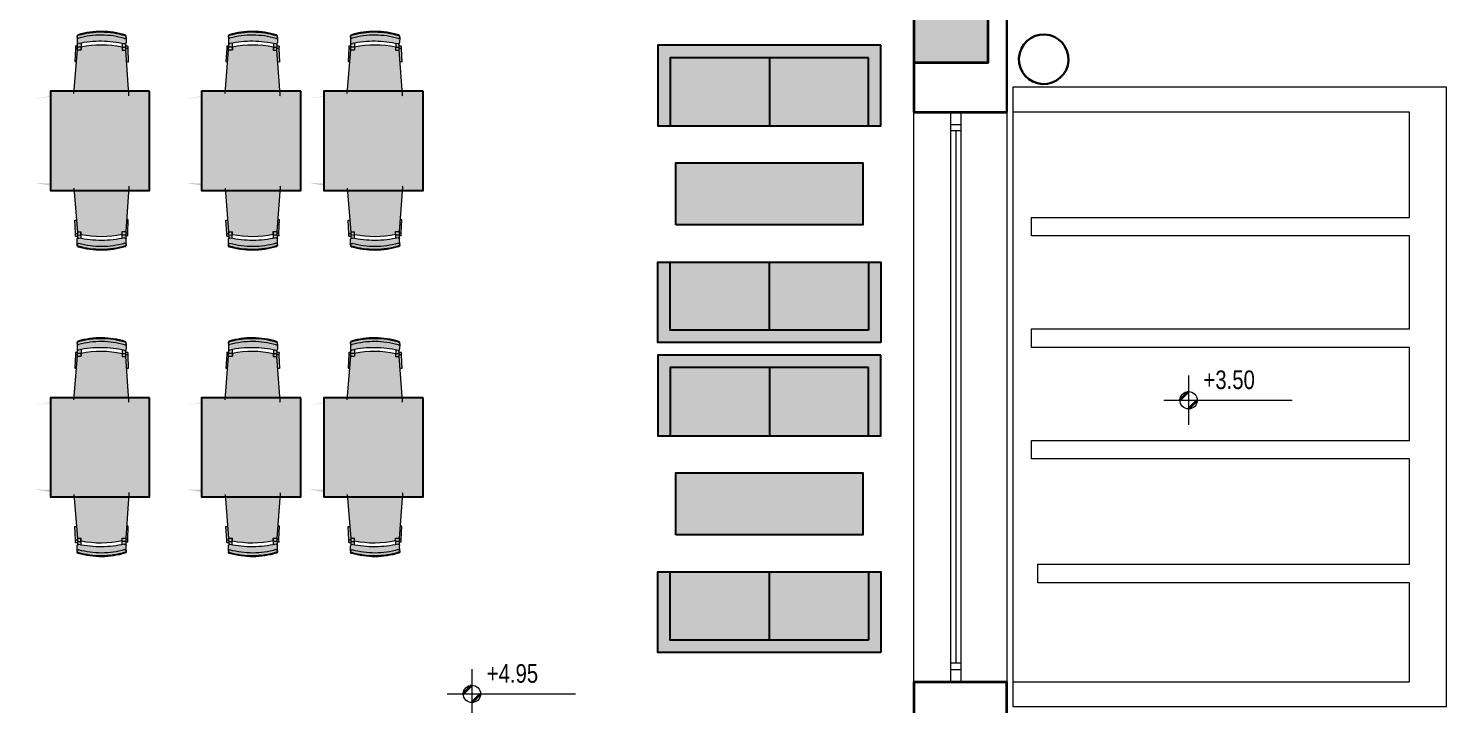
# Model space of a CAD drawing. Header units: millimetres. Extents: x -2729 to 15248, y -12439 to 5292.
# Drawn here: x 9038 to 10183, y -11205 to -10659 of the extents above; entities that cross this region are included whole.
import ezdxf

# ---------------------------------------------------------------- set-up
doc = ezdxf.new("R2010")
doc.units = ezdxf.units.MM
for name, color, linetype, lineweight in [('005_Ном_пера__80', 7, 'Continuous', 13), ('_yaz__kot_Ном_пера__60', 7, 'Continuous', 35), ('_yaz__kot_Ном_пера__80', 7, 'Continuous', 13), ('CAM', 155, 'Continuous', 15), ('DUVAR', 7, 'Continuous', 30), ('FLOORS_Ном_пера__80', 7, 'Continuous', 13), ('FURNITURE___EQUIPMENT_Ном_пера__80', 7, 'Continuous', 13), ('kolon_Ном_пера__60', 7, 'Continuous', 35), ('mevcut duvarlar_Ном_пера__60', 7, 'Continuous', 35), ('mevcut kolonlar_Ном_пера__60', 7, 'Continuous', 35), ('pencere_Ном_пера__80', 7, 'Continuous', 13), ('tefriş', 7, 'Continuous', 25)]:
    doc.layers.add(name, color=color, linetype=linetype, lineweight=lineweight)
doc.layers.add('_yaz__kot_Ном_пера__22', color=7, linetype='Continuous', lineweight=20, true_color=0xc600c6)
doc.layers.add('EXTERIOR_WALLS_Ном_пера__5', color=7, linetype='Continuous', lineweight=25, true_color=0xa40f02)
doc.layers.add('tefris', color=39, linetype='Continuous')
doc.styles.add('СГЕНЕРИР_СТИЛЬ_6', font='arial.ttf')

# ---------------------------------------------------------------- blocks, each defined once
blk = doc.blocks.new('dfgbdf')
at = {"layer": 'tefris', "color": 250, "lineweight": 9}
for p, q in [((-2454111.619684269, 525210.158802735), (-2454111.651142441, 525205.7704439993)), ((-2454111.619684269, 525210.158802735), (-2454111.651142441, 525205.7704439993)), ((-2454111.619684269, 525210.158802735), (-2454111.61313714, 525211.0721156007)), ((-2454072.020701715, 525209.8749354146), (-2454072.052159887, 525205.4865766789)), ((-2454072.020701715, 525209.8749354146), (-2454072.052159887, 525205.4865766789)), ((-2454072.020701715, 525209.8749354146), (-2454072.014154585, 525210.7882482801)), ((-2454114.364413285, 525164.5024694676), (-2454111.393876919, 525199.8079857455)), ((-2454112.999900517, 525201.1196209646), (-2454113.57778656, 525190.2564495396)), ((-2454112.985563781, 525203.1195695786), (-2454112.999900517, 525201.1196209646)), ((-2454112.999900517, 525201.1196209646), (-2454111.384557405, 525201.1080412957)), ((-2454112.985563781, 525203.1195695786), (-2454111.370220672, 525203.107989909)), ((-2454111.393876919, 525199.8079857455), (-2454111.356269388, 525205.054168995)), ((-2454111.393876919, 525199.8079857455), (-2454108.393953999, 525199.7864806453)), ((-2454111.375956003, 525202.3079215129), (-2454108.476030512, 525202.2871332491)), ((-2454108.455731259, 525205.1188426953), (-2454108.493951429, 525199.7871974818)), ((-2454108.377466755, 525202.0864215513), (-2454108.393953999, 525199.7864806453)), ((-2454075.378314627, 525201.8498654515), (-2454075.394801869, 525199.5499245452)), ((-2454075.394801869, 525199.5499245452), (-2454072.394878949, 525199.528419445)), ((-2454075.256584268, 525204.8808529217), (-2454075.294804439, 525199.5492077086)), ((-2454075.276883522, 525202.0491434757), (-2454072.376958031, 525202.0283552122)), ((-2454072.394878949, 525199.528419445), (-2454072.357271417, 525204.7746026947)), ((-2454069.8998299, 525163.7397039934), (-2454072.394878949, 525199.528419445)), ((-2454070.770216322, 525200.816895326), (-2454072.385559435, 525200.828474995)), ((-2454070.75587959, 525202.8168439397), (-2454072.371222701, 525202.8284236089)), ((-2454070.75587959, 525202.8168439397), (-2454070.770216322, 525200.816895326)), ((-2454070.770216322, 525200.816895326), (-2454070.348128059, 525189.946555534)), ((-2454113.57778656, 525190.2564495396), (-2454112.198356299, 525190.2465610235)), ((-2454070.348128059, 525189.946555534), (-2454071.727558321, 525189.95644405))]:
    blk.add_line(p, q, dxfattribs=at)
for centre, radius, start, end in [((-2454110.619709962, 525210.1516343682), 1, 179.5892793318425, 285.8993206494205), ((-2454110.95488347, 525210.5468397918), 0.6645643387296895, 128.1842560686453, 174.5564035868221), ((-2454110.613162832, 525211.0649472337), 1, 106.424976356534, 179.5892793318425), ((-2454110.477309588, 525209.903743491), 1.465455548318734, 98.72199400806039, 127.3173746617995), ((-2454092.409191321, 525148.7779265486), 65.89265889045396, 89.45884940670703, 106.2935274857314), ((-2454092.409191321, 525148.7779265486), 65.19265889045396, 89.45884940670703, 106.2935274857314), ((-2454092.43093583, 525145.7446062912), 65.92605708526092, 89.4589154703867, 105.7679051027529), ((-2454092.130943537, 525145.7424557811), 65.92605708526092, 73.41065353881503, 89.71964317462334), ((-2454092.112385946, 525148.7757988839), 65.19265889045396, 72.8850311529628, 89.71970926283139), ((-2454092.109199028, 525148.7757760386), 65.89265889045396, 72.8850311529628, 89.71970926283139), ((-2454073.020676022, 525209.8821037814), 1, 253.2792379985671, 359.5892793318426), ((-2454073.169802533, 525209.636302729), 1.465455548318734, 51.8611839938373, 80.45656463648214), ((-2454073.014128892, 525210.795416647), 1, 359.5892793318426, 72.75358231075933), ((-2454072.683058072, 525210.2724862649), 0.6645643387296895, 4.622155051725973, 50.99430259902947), ((-2454110.651168134, 525205.7632756322), 1, 179.5892793318425, 282.1716553241168), ((-2454092.605583447, 525121.3815767524), 85.28971260092196, 89.48851251595534, 102.0700716838015), ((-2454092.445793999, 525122.746649585), 80.92352941175771, 77.82438813700311, 101.3541705151467), ((-2454092.305591153, 525121.3794262424), 85.28971260092196, 77.10848695473183, 89.69004613117218), ((-2454073.052134194, 525205.4937450454), 1, 257.0069033155113, 359.5892793318426), ((-2454072.892565872, 525163.5310621646), 3, 344.9838835373608, 3.987984671885633)]:
    blk.add_arc(centre, radius, start, end, dxfattribs=at)
blk = doc.blocks.new('qergqerg')
h = blk.add_hatch(color=18)
h.set_gradient(color1=(158, 158, 158), color2=(214, 214, 214), one_color=1, tint=0.8399999737739563, name='INVCURVED')
h.paths.add_polyline_path([(7320.233584429593, 4109.426570944489), (7400.233584429592, 4109.426570944489), (7400.233584429592, 4189.426570944489), (7320.233584429593, 4189.426570944489)])
at = {"layer": 'tefris'}
h = blk.add_hatch(color=33, dxfattribs=at)
h.set_gradient(color1=(172, 159, 128), one_color=1, tint=1, name='CYLINDER')
h.paths.add_polyline_path([(7339.748957062981, 4234.897544498091, 0.3305505333251211), (7339.044781814938, 4233.935819513631), (7339.04876848115, 4233.415308320894, -0.2427438629334576), (7339.324643788304, 4233.958652792965, -0.119052518395025), (7339.957671969108, 4234.228417673615, -0.0735875389792936), (7358.826343682736, 4237.101227461827, -0.0735875389735171), (7377.730549318159, 4234.472384066788, -0.1190525126681235), (7378.367009213104, 4234.210818537978, -0.2196094287040335), (7378.646941217038, 4233.729365553708), (7378.643955755425, 4234.191599163692, 0.3305455976475086), (7377.92741692907, 4235.144130405971, 0.0735875385497968), (7358.820229287868, 4237.801200756804, 0.0735875387030554)])
edge = h.paths.add_edge_path()
edge.add_ellipse((7422.784135221995, 4125.580115075224), major_axis=(-119.3420201236629, 37.18174596169339), ratio=0.4265283154215427, start_angle=297.7073354583348, end_angle=323.01772509326184, ccw=False)
edge.add_line((7381.335992192294, 4187.933909892105), (7378.416700917904, 4222.927627765108))
edge.add_line((7378.416700917904, 4222.927627765108), (7375.416763489163, 4222.908251852729))
edge.add_line((7375.416763489395, 4222.908251852729), (7375.401908624478, 4225.208203882911))
edge.add_arc((7359.413928788298, 4145.879759342876), 80.92352941115509, 438.6051640350929, 462.1349463954003)
edge.add_line((7342.402596912606, 4224.995068861172), (7342.417451777638, 4222.695116832852))
edge.add_line((7342.41745177729, 4222.695116832852), (7339.417514348662, 4222.675740921871))
edge.add_line((7339.417514349246, 4222.675740921871), (7336.89706502939, 4186.888805334922))
edge.add_arc((7339.889652164098, 4186.678039476742), 3.000000000802632, 175.9713498595307, 194.9687877263636)
h.paths.add_polyline_path([(7377.470110873369, 4227.905337473845, 0.4790289221056363), (7378.678198037346, 4228.889928263613), (7378.649854663088, 4233.278281881939, -0.500271849319481), (7377.375245169415, 4232.310273366048, 0.07128175433068201), (7358.839605146114, 4234.801263415256, 0.0712817547301692), (7340.337687540361, 4232.071056236978, -0.5002619448420746), (7339.050680813639, 4233.022488163785), (7339.079024152972, 4228.634139897768, 0.4790207402578018), (7340.299728051204, 4227.665262396913, -0.0549629285443206), (7358.871898105512, 4229.801406442653, -0.054962927260355)])
h.paths.add_polyline_path([(7358.826343682736, 4237.101227461827, 0.0735875389792797), (7339.957671969108, 4234.228417673615, 0.1254224069759553), (7339.295410371178, 4233.936319161207, 0.2281353875295868), (7339.04876848115, 4233.415308320894), (7339.05068060933, 4233.022519855761), (7339.050680814221, 4233.022488171701, 0.4988503369004011), (7340.333356006215, 4232.069769012741, -0.071298977506095), (7358.839605146114, 4234.801263415256, -0.0712989770642944), (7377.379592958281, 4232.309042201843, 0.4988602312897345), (7378.649854662739, 4233.278281881939), (7378.646941216572, 4233.729365556036, 0.205143870496195), (7378.396528730545, 4234.188864336815, 0.1254224130629383), (7377.730549318159, 4234.472384066788, 0.0735875389735347)])
h.paths.add_polyline_path([(7379.21439391226, 4213.365634474904), (7380.5938308429, 4213.374543943909), (7380.023655038703, 4224.238122784998), (7378.408304115434, 4224.227689601947), (7378.416700917904, 4222.927627765108)])
h.paths.add_polyline_path([(7337.363963285838, 4213.095332096798), (7338.743400216478, 4213.104241565802), (7339.417514349246, 4222.675740921871), (7339.409117546773, 4223.975802757775), (7337.793766623622, 4223.965369576123)])
h.paths.add_polyline_path([(7339.396200272397, 4225.97576104384), (7337.780849349828, 4225.965327860786), (7337.793766623622, 4223.965369576123), (7339.409117546773, 4223.975802757775)])
h.paths.add_polyline_path([(7378.408304115434, 4224.227689601947), (7380.023655038703, 4224.238122784998), (7380.010737763744, 4226.238081071061), (7378.395386841058, 4226.227647888941)])
h.paths.add_polyline_path([(7375.500614811111, 4225.408845572733), (7378.400554325342, 4225.427575621755), (7378.382816854077, 4228.17383638397, -0.2540112033113549), (7377.466684133074, 4227.906072848943, 0.0059357257269831), (7375.481893847839, 4228.307378602682)])
h = blk.add_hatch(color=33, dxfattribs=at)
h.set_gradient(color1=(172, 159, 128), one_color=1, tint=1, name='CYLINDER')
h.paths.add_polyline_path([(7342.317453863358, 4222.694470969961), (7342.301307271144, 4225.19441882614), (7339.401367756448, 4225.17568877805), (7339.417514349246, 4222.675740921871)])
h.paths.add_polyline_path([(7339.401367756448, 4225.17568877805), (7342.301307271144, 4225.19441882614), (7342.282586306942, 4228.092951855157, 0.0059357249099136), (7340.30314554917, 4227.666042096912, -0.254011277546088), (7339.383630285415, 4227.921949541197)])
h.paths.add_polyline_path([(7378.416700917904, 4222.927627765108), (7378.400554325342, 4225.427575621755), (7375.500614811111, 4225.408845572733), (7375.516761403208, 4222.90889771795)])
h = blk.add_hatch(color=33, dxfattribs=at)
h.set_gradient(color1=(172, 159, 128), one_color=1, tint=1, name='CYLINDER')
h.paths.add_polyline_path([(7339.748957062981, 4063.955597390886, -0.3305505333251211), (7339.044781814938, 4064.917322375347), (7339.04876848115, 4065.437833568082, 0.2427438629334576), (7339.324643788304, 4064.894489096013, 0.119052518395025), (7339.957671969108, 4064.624724215363, 0.0735875389792936), (7358.826343682736, 4061.751914427151, 0.0735875389735171), (7377.730549318159, 4064.38075782219, 0.1190525126681235), (7378.367009213104, 4064.642323351001, 0.2196094287040335), (7378.646941217038, 4065.123776335271), (7378.643955755425, 4064.661542725285, -0.3305455976475086), (7377.92741692907, 4063.709011483007, -0.0735875385497968), (7358.820229287868, 4061.051941132173, -0.0735875387030554)])
edge = h.paths.add_edge_path()
edge.add_ellipse((7422.784135221995, 4173.273026813753), major_axis=(-119.3420201236629, -37.18174596169339), ratio=0.4265283154215427, start_angle=36.98227490673814, end_angle=62.29266454166521)
edge.add_line((7381.335992192294, 4110.919231996873), (7378.416700917904, 4075.925514123869))
edge.add_line((7378.416700917904, 4075.925514123869), (7375.416763489163, 4075.944890036248))
edge.add_line((7375.416763489395, 4075.944890036248), (7375.401908624478, 4073.644938006067))
edge.add_arc((7359.413928788298, 4152.973382546099), 80.92352941115509, -102.13494639540028, -78.60516403509291, ccw=False)
edge.add_line((7342.402596912606, 4073.858073027805), (7342.417451777638, 4076.158025056124))
edge.add_line((7342.41745177729, 4076.158025056124), (7339.417514348662, 4076.177400967107))
edge.add_line((7339.417514349246, 4076.177400967107), (7336.89706502939, 4111.964336554055))
edge.add_arc((7339.889652164098, 4112.175102412236), 3.000000000802632, 165.0312122736364, 184.0286501404693, ccw=False)
h.paths.add_polyline_path([(7377.470110873369, 4070.947804415133, -0.4790289221056363), (7378.678198037346, 4069.963213625363), (7378.649854663088, 4065.574860007036, 0.500271849319481), (7377.375245169415, 4066.542868522928, -0.07128175433068201), (7358.839605146114, 4064.051878473722, -0.0712817547301692), (7340.337687540361, 4066.782085651999, 0.5002619448420746), (7339.050680813639, 4065.830653725193), (7339.079024152972, 4070.219001991209, -0.4790207402578018), (7340.299728051204, 4071.187879492064, 0.0549629285443206), (7358.871898105512, 4069.051735446324, 0.054962927260355)])
h.paths.add_polyline_path([(7358.826343682736, 4061.751914427151, -0.0735875389792797), (7339.957671969108, 4064.624724215363, -0.1254224069759553), (7339.295410371178, 4064.916822727771, -0.2281353875295868), (7339.04876848115, 4065.437833568082), (7339.05068060933, 4065.830622033216), (7339.050680814221, 4065.830653717276, -0.4988503369004011), (7340.333356006215, 4066.783372876234, 0.071298977506095), (7358.839605146114, 4064.051878473722, 0.0712989770642944), (7377.379592958281, 4066.544099687134, -0.4988602312897345), (7378.649854662739, 4065.574860007036), (7378.646941216572, 4065.123776332941, -0.205143870496195), (7378.396528730545, 4064.664277552162, -0.1254224130629383), (7377.730549318159, 4064.38075782219, -0.0735875389735347)])
h.paths.add_polyline_path([(7379.21439391226, 4085.487507414073), (7380.5938308429, 4085.478597945067), (7380.023655038703, 4074.615019103979), (7378.408304115434, 4074.625452287029), (7378.416700917904, 4075.925514123869)])
h.paths.add_polyline_path([(7337.363963285838, 4085.75780979218), (7338.743400216478, 4085.748900323173), (7339.417514349246, 4076.177400967107), (7339.409117546773, 4074.8773391312), (7337.793766623622, 4074.887772312854)])
h.paths.add_polyline_path([(7339.396200272397, 4072.877380845137), (7337.780849349828, 4072.887814028189), (7337.793766623622, 4074.887772312854), (7339.409117546773, 4074.8773391312)])
h.paths.add_polyline_path([(7378.408304115434, 4074.625452287029), (7380.023655038703, 4074.615019103979), (7380.010737763744, 4072.615060817916), (7378.395386841058, 4072.625494000037)])
h.paths.add_polyline_path([(7375.500614811111, 4073.444296316243), (7378.400554325342, 4073.425566267223), (7378.382816854077, 4070.679305505009, 0.2540112033113549), (7377.466684133074, 4070.947069040035, -0.0059357257269831), (7375.481893847839, 4070.545763286297)])
h = blk.add_hatch(color=33, dxfattribs=at)
h.set_gradient(color1=(172, 159, 128), one_color=1, tint=1, name='CYLINDER')
h.paths.add_polyline_path([(7342.317453863358, 4076.158670919016), (7342.301307271144, 4073.658723062837), (7339.401367756448, 4073.677453110927), (7339.417514349246, 4076.177400967107)])
h.paths.add_polyline_path([(7339.401367756448, 4073.677453110927), (7342.301307271144, 4073.658723062837), (7342.282586306942, 4070.760190033818, -0.0059357249099136), (7340.30314554917, 4071.187099792064, 0.254011277546088), (7339.383630285415, 4070.931192347781)])
h.paths.add_polyline_path([(7378.416700917904, 4075.925514123869), (7378.400554325342, 4073.425566267223), (7375.500614811111, 4073.444296316243), (7375.516761403208, 4075.944244171028)])
blk.add_lwpolyline([(7320.233584429593, 4109.426570944489), (7400.233584429592, 4109.426570944489), (7400.233584429592, 4189.426570944489), (7320.233584429593, 4189.426570944489)], close=True)
at = {"layer": 'tefris', "xscale": -1, "rotation": 359.9593345411497}
blk.add_blockref('dfgbdf', (-2447105.117569243, -519234.9521117932), dxfattribs=at)
at = {"layer": 'tefris', "rotation": 180.0406654588503}
blk.add_blockref('dfgbdf', (-2447105.117569243, 527533.8052536822), dxfattribs=at)
blk = doc.blocks.new('w45yuq')
h = blk.add_hatch(color=256)
h.dxf.hatch_style = 1
h.set_gradient(color1=(128, 141, 163), rotation=89.99999999999996, one_color=1, tint=1, name='INVCURVED')
h.paths.add_polyline_path([(8362.89020556739, 937.2612522588825), (8362.89020556739, 872.2612522591153), (8372.89020556739, 872.2612522591153), (8372.89020556739, 927.2612522591153), (8532.890205567388, 927.2612522591153), (8532.890205567388, 872.2612522591153), (8542.89020556739, 872.2612522591153), (8542.89020556739, 937.2612522588825)])
h = blk.add_hatch(color=256)
h.dxf.hatch_style = 1
h.set_gradient(color1=(128, 141, 163), rotation=89.99999999999996, one_color=1, tint=1, name='SPHERICAL')
h.paths.add_polyline_path([(8372.89020556739, 927.2612522591153), (8372.89020556739, 872.2612522591153), (8452.89020556739, 872.2612522591153), (8452.89020556739, 927.2612522591153)])
h = blk.add_hatch(color=256)
h.dxf.hatch_style = 1
h.set_gradient(color1=(128, 141, 163), rotation=89.99999999999996, one_color=1, tint=1, name='SPHERICAL')
h.paths.add_polyline_path([(8452.89020556739, 927.2612522591153), (8452.89020556739, 872.2612522591153), (8532.890205567388, 872.2612522591153), (8532.890205567388, 927.2612522591153)])
at = {"layer": 'tefriş', "ltscale": 5}
blk.add_line((8452.89020556739, 927.2612522591153), (8452.89020556739, 872.2612522591153), dxfattribs=at)
for points in [[(8362.89020556739, 937.2612522588825), (8542.89020556739, 937.2612522588825), (8542.89020556739, 872.2612522591153), (8362.89020556739, 872.2612522591153)], [(8372.89020556739, 927.2612522591153), (8532.890205567388, 927.2612522591153), (8532.890205567388, 872.2612522591153), (8372.89020556739, 872.2612522591153)]]:
    blk.add_lwpolyline(points, close=True, dxfattribs=at)

msp = doc.modelspace()

# ---------------------------------------------------------------- hatches: boundary and pattern name
h = msp.add_hatch(color=7)
edge = h.paths.add_edge_path()
edge.add_line((4564.713760939189, -9991.173701369597), (4564.713760939183, -10036.57545686755))
edge.add_arc((4572.012840709988, -10036.57545686477), 7.299079770805293, 180.0000000217641, 270.0000000211751)
edge.add_line((4572.012840712686, -10043.87453663558), (4597.414624514469, -10043.87453663559))
edge.add_arc((4597.414624517023, -10036.57545686466), 7.299079770921253, 269.9999999799528, 359.9999999773863)
edge.add_line((4604.713704287944, -10036.57545686755), (4604.713704287957, -9991.173701369587))
edge.add_arc((4597.414624517572, -9991.173701372887), 7.299079770385106, 2.58941853e-08, 90.00000002452343)
edge.add_line((4597.414624514447, -9983.874621602501), (4572.012840712664, -9983.874621602496))
edge.add_arc((4572.012840709466, -9991.173701372772), 7.299079770276421, 89.99999997489827, 179.9999999750696)
edge = h.paths.add_edge_path()
edge.add_line((4219.70742257396, -9819.347711260889), (4219.707422573952, -9864.749466758934))
edge.add_arc((4227.006502344738, -9864.749466756173), 7.299079770786192, 180.0000000216749, 270.0000000211038)
edge.add_line((4227.006502347426, -9872.04854652696), (4252.408286149246, -9872.04854652696))
edge.add_arc((4252.408286151793, -9864.749466756066), 7.299079770891693, 269.99999998001, 359.9999999774398)
edge.add_line((4259.707365922684, -9864.74946675894), (4259.7073659227, -9819.347711260887))
edge.add_arc((4252.408286152767, -9819.34771126462), 7.299079769932178, 2.93067633e-08, 90.00000002787891)
edge.add_line((4252.408286149214, -9812.048631494688), (4227.00650234744, -9812.048631494688))
edge.add_arc((4227.006502343795, -9819.347711264523), 7.299079769834407, 89.99999997137861, 179.9999999714714)
edge = h.paths.add_edge_path()
edge.add_line((4966.713191649058, -10127.12235134791), (4966.713191649049, -10172.52410684778))
edge.add_arc((4974.01227141892, -10172.5241068441), 7.29907976987033, 180.0000000288213, 270.0000000281931)
edge.add_line((4974.012271422512, -10179.82318661398), (4999.414055238884, -10179.82318661398))
edge.add_arc((4999.414055249635, -10172.52410683669), 7.299079777281348, 269.9999999155922, 359.9999999130684)
edge.add_line((5006.713135026916, -10172.52410684777), (5006.713135026908, -10127.1223513479))
edge.add_arc((4999.414055250147, -10127.12235135938), 7.299079776762482, 9.00727843e-08, 90.00000008864137)
edge.add_line((4999.414055238854, -10119.82327158262), (4974.012271422533, -10119.82327158261))
edge.add_arc((4974.012271418436, -10127.12235135199), 7.299079769378749, 89.99999996784467, 179.999999968016)
edge = h.paths.add_edge_path()
edge.add_line((5362.712630858568, -10202.1222451396), (5362.712630858563, -10247.52400063846))
edge.add_arc((5370.011710621169, -10247.52400064205), 7.299079762607107, 179.9999999718569, 269.9999999712858)
edge.add_line((5370.01171061751, -10254.82308040465), (5395.41349446295, -10254.82308040466))
edge.add_arc((5395.41349446642, -10247.52400063466), 7.299079770005847, 269.9999999727565, 359.9999999701828)
edge.add_line((5402.712574236426, -10247.52400063845), (5402.712574236432, -10202.12224513959))
edge.add_arc((5395.413494466453, -10202.12224514329), 7.299079769978562, 2.90319009e-08, 90.00000002766468)
edge.add_line((5395.41349446293, -10194.82316537331), (5370.011710617499, -10194.82316537331))
edge.add_arc((5370.011710621169, -10202.12224513591), 7.299079762601651, 90.00000002880701, 180.0000000289248)
h.paths.add_polyline_path([(5802.714517212848, -10336.86643016659), (5827.714481804009, -10336.86643016658), (5827.71448180402, -10236.86657177827), (5802.714517212861, -10236.86657177827)])
h.paths.add_polyline_path([(5802.714516776289, -10336.86643016658), (5802.714517212839, -10236.86657177828)])
h.paths.add_polyline_path([(8647.797789735292, -8746.868570859244), (8647.797789735292, -8686.868655826975), (8587.797874704887, -8686.868655826975), (8587.797874704887, -8746.868570859244)])
h.paths.add_polyline_path([(9177.135753746667, -8893.807038165081), (9205.304009832696, -8840.830258792883), (9152.327230461446, -8812.662002701392), (9124.158974375381, -8865.63878207359)])
h.paths.add_polyline_path([(9691.025696234978, -9511.322354306947), (9747.203208367424, -9490.249221267819), (9726.130075319186, -9434.071709150849), (9669.952563186725, -9455.144842188163)])
h.paths.add_polyline_path([(9752.796188421647, -10086.86669138358), (9812.796103452083, -10086.86669138358), (9812.796103452069, -10026.86677635142), (9752.796188421633, -10026.86677635142)])
h.paths.add_polyline_path([(9752.79624224914, -10686.86592409161), (9812.79615727957, -10686.8659240916), (9812.79615727957, -10626.86600905934), (9752.79624224914, -10626.86600905933)])
h = msp.add_hatch(color=256)
h.dxf.hatch_style = 1
h.set_gradient(color1=(128, 105, 77), color2=(182, 161, 134), one_color=1, tint=0.6200000047683716, name='CYLINDER')
h.paths.add_polyline_path([(9560.859906589305, -10817.93770535172), (9560.859906589305, -10767.93770535172), (9711.610521807957, -10767.93770535172), (9711.610521807957, -10817.93770535172)])
h = msp.add_hatch(color=256)
h.dxf.hatch_style = 1
h.set_gradient(color1=(128, 105, 77), color2=(182, 161, 134), one_color=1, tint=0.6200000047683716, name='CYLINDER')
h.paths.add_polyline_path([(9560.859906589305, -11068.12551061708), (9560.859906589305, -11018.12551061708), (9711.610521807957, -11018.12551061708), (9711.610521807957, -11068.12551061708)])
at = {"layer": '_yaz__kot_Ном_пера__60', "linetype": 'Continuous'}
h = msp.add_hatch(dxfattribs=at)
h.set_pattern_fill('КИРПИЧ_ОБЫКНОВЕННЫЙ_0002', color=256, scale=0.09999985860578, angle=3.801e-12, style=0, pattern_type=2)
h.set_pattern_definition([(45.00000000000378, (9971.0544449531, -10955.9648912391), (-9.192374820745883, 9.192374820744664), [])])
h.paths.add_polyline_path([(9974.554440002854, -10952.46489619574, 0.4142135623730951), (9967.554449903371, -10959.46488628247), (9974.55444000287, -10959.46488628247)], flags=0)
h = msp.add_hatch(dxfattribs=at)
h.set_pattern_fill('КИРПИЧ_ОБЫКНОВЕННЫЙ_0002', color=256, scale=0.09999985860578, angle=3.801e-12, style=0, pattern_type=2)
h.set_pattern_definition([(45.00000000000378, (9978.05443504534, -10962.96488132584), (-9.192374820745883, 9.192374820744664), [])])
h.paths.add_polyline_path([(9981.55443008782, -10959.46488628246), (9974.55444000287, -10959.46488628247), (9974.554440002854, -10966.4648763692, 0.4142135623730951)], flags=0)
h = msp.add_hatch(dxfattribs=at)
h.set_pattern_fill('КИРПИЧ_ОБЫКНОВЕННЫЙ_0002', color=256, scale=0.09999985860578, angle=3.801e-12, style=0, pattern_type=2)
h.set_pattern_definition([(45.00000000000378, (9392.636783676895, -11193.05427028494), (-9.192374820745883, 9.192374820744664), [])])
h.paths.add_polyline_path([(9396.136778726624, -11189.55427524158, 0.4142135623730951), (9389.136788627136, -11196.55426532831), (9396.136778726594, -11196.55426532832)], flags=0)
h = msp.add_hatch(dxfattribs=at)
h.set_pattern_fill('КИРПИЧ_ОБЫКНОВЕННЫЙ_0002', color=256, scale=0.09999985860578, angle=3.801e-12, style=0, pattern_type=2)
h.set_pattern_definition([(45.00000000000378, (9399.63677376182, -11200.05426037218), (-9.192374820745883, 9.192374820744664), [])])
h.paths.add_polyline_path([(9403.13676879702, -11196.55426532831), (9396.136778726594, -11196.55426532832), (9396.13677872661, -11203.55425541606, 0.4142135623730951)], flags=0)

# ---------------------------------------------------------------- linework, layer by layer
at = {"layer": '005_Ном_пера__80', "linetype": 'Continuous'}
for p, q in [((9752.796185176641, -11186.86519670356), (9752.796186457184, -10726.86584812002)), ((9827.796086211481, -10726.86584832919), (9827.796084960046, -11186.86519691456))]:
    msp.add_line(p, q, dxfattribs=at)
at = {"layer": '_yaz__kot_Ном_пера__22', "linetype": 'Continuous'}
for p, q in [((9974.554440002887, -10939.46491460444), (9974.55444000287, -10979.46485795959)), ((9954.554468335757, -10959.46488628247), (10058.12255580228, -10959.46488628246)), ((9396.13677872661, -11176.5542936512), (9396.136778726624, -11216.55423700634)), ((9376.136807044955, -11196.55426532832), (9479.704894526052, -11196.5542653283))]:
    msp.add_line(p, q, dxfattribs=at)
at = {"layer": '_yaz__kot_Ном_пера__80', "linetype": 'Continuous'}
for centre in [(9974.55444000287, -10959.46488628247), (9396.136778726594, -11196.55426532832)]:
    msp.add_circle(centre, 6.999990084942326, dxfattribs=at)
at = {"layer": 'CAM', "linetype": 'Continuous'}
msp.add_line((9786.796137668453, -10741.86582696123), (9786.796137668453, -11171.86521802869), dxfattribs=at)
at = {"layer": 'DUVAR', "linetype": 'Continuous'}
msp.add_line((9827.796086211481, -10726.86584832919), (9827.796086662578, -10559.36608556622), dxfattribs=at)
at = {"layer": 'EXTERIOR_WALLS_Ном_пера__5', "linetype": 'Continuous'}
msp.add_line((9812.796101924176, -10626.86600906115), (9812.796101735, -10686.86592426168), dxfattribs=at)
at = {"layer": 'FLOORS_Ном_пера__80', "linetype": 'Continuous', "flags": 128}
for points in [[(9832.796120783076, -10706.86586395646), (9832.79612078305, -10726.86587743116), (9832.796120783109, -11186.86523287047), (9832.796113812738, -11206.86516066363), (10182.79563072, -11206.8651606636), (10182.79563071997, -10706.86586395644)], [(10152.79567276823, -11106.86532287713), (9852.796090514805, -11106.86532287714), (9852.796090514805, -11091.86534389487), (10152.79567276823, -11091.86534389485), (10152.7956727682, -11006.86548508974), (9847.796097532522, -11006.86548508977), (9847.796097532522, -10991.86550610849), (10152.7956727682, -10991.86550610846), (10152.7956727682, -10916.86561119989), (9847.796097532522, -10916.86561119991), (9847.796097532537, -10901.86563221771), (10152.79567276823, -10901.86563221769), (10152.7956727682, -10826.86573730912), (9847.796097532522, -10826.86573730914), (9847.796097532522, -10811.86575832785), (10152.7956727682, -10811.86575832784), (10152.7956727682, -10726.86583593187), (9832.796120783076, -10726.86583593189), (9832.796120783109, -11186.86523287047), (10152.79567276823, -11186.86518868816)]]:
    msp.add_lwpolyline(points, close=True, dxfattribs=at)
at = {"layer": 'FURNITURE___EQUIPMENT_Ном_пера__80', "linetype": 'Continuous'}
msp.add_line((9877.590031390044, -10685.24935195539), (9877.592460741547, -10685.20077305088), dxfattribs=at)
msp.add_line((9877.590031390044, -10685.24935195539), (9877.592460741547, -10685.20077305088), dxfattribs=at)
for centre, major_axis, ratio, start_param, end_param in [((9857.61636039527, -10684.2247480283), (-19.9999338176282, 0.0081959726567763), 0.9999648195030378, 3.09317994026993, 9.373933172984268), ((9857.61628677725, -10684.22621782514), (-19.99993274078796, 0.0063604394154556), 0.9999648818566428, 3.093161747732489, 9.373914980712364), ((9857.61628677725, -10684.22621782514), (-19.99993274078796, 0.0063604394154556), 0.9999648818566428, 3.093161747732489, 9.373914980712364), ((9857.61636039527, -10684.2247480283), (19.9999337885244, 0.0073035367945833), 0.9999650994053044, 2.441317135716214, 2.448141118121904), ((9857.61636039527, -10684.2247480283), (19.9999337885244, 0.0073035367945833), 0.9999650994053044, 2.441317135716214, 2.448141118121904)]:
    msp.add_ellipse(centre, major_axis=major_axis, ratio=ratio, start_param=start_param, end_param=end_param, dxfattribs=at)
at = {"layer": 'FURNITURE___EQUIPMENT_Ном_пера__80', "linetype": 'Continuous', "lineweight": 30}
msp.add_ellipse((9857.61636039527, -10684.2247480283), major_axis=(-19.9999338176282, 0.0081959726567763), ratio=0.9999648195030378, start_param=3.09317994026993, end_param=9.373933172984268, dxfattribs=at)
at = {"layer": 'kolon_Ном_пера__60', "linetype": 'Continuous', "flags": 128}
msp.add_lwpolyline([(9752.79624224914, -10686.86592409161), (9812.79615727957, -10686.8659240916), (9812.79615727957, -10626.86600905934), (9752.79624224914, -10626.86600905933)], close=True, dxfattribs=at)
at = {"layer": 'mevcut duvarlar_Ном_пера__60', "linetype": 'Continuous'}
for p, q in [((9752.796186937396, -10559.36608535704), (9752.796186457184, -10726.86584812002)), ((9752.796186457184, -10726.86584812002), (9827.796086211481, -10726.86584832919)), ((9752.796185176641, -11186.86519670356), (9752.79618476922, -11333.58353910291)), ((9752.796185176641, -11186.86519670356), (9827.796084960046, -11186.86519691456)), ((9827.796084523525, -11333.58353931209), (9827.796084960046, -11186.86519691456))]:
    msp.add_line(p, q, dxfattribs=at)
at = {"layer": 'mevcut kolonlar_Ном_пера__60', "linetype": 'Continuous', "flags": 128}
msp.add_lwpolyline([(9752.79624224914, -10686.86592409252), (9812.79615727957, -10686.86592409252), (9812.79615727957, -10626.86600905934), (9752.79624224914, -10626.86600905933)], close=True, dxfattribs=at)
at = {"layer": 'pencere_Ном_пера__80', "linetype": 'Continuous'}
for p, q in [((9782.796143332145, -11186.86519678905), (9782.796143332114, -10726.8658482046)), ((9782.796143332114, -10726.8658482046), (9790.796132004758, -10726.8658482046)), ((9790.796132004758, -10726.8658482046), (9790.796132004816, -11186.86519678905)), ((9782.796143332102, -10736.86583404356), (9790.796132004773, -10736.86583404356)), ((9790.796132004758, -10741.86582696123), (9782.796143332129, -10741.86582696123)), ((9790.796132004805, -11171.86521802869), (9782.796143332145, -11171.86521802869)), ((9782.796143332145, -11176.86521094817), (9790.796132004805, -11176.86521094817)), ((9790.796132004816, -11186.86519678905), (9782.796143332145, -11186.86519678905))]:
    msp.add_line(p, q, dxfattribs=at)
at = {"layer": 'tefriş', "ltscale": 5}
for points in [[(9560.859906589305, -10817.93770535172), (9560.859906589305, -10767.93770535172), (9711.610521807957, -10767.93770535172), (9711.610521807957, -10817.93770535172)], [(9560.859906589305, -11068.12551061708), (9560.859906589305, -11018.12551061708), (9711.610521807957, -11018.12551061708), (9711.610521807957, -11068.12551061708)]]:
    msp.add_lwpolyline(points, close=True, dxfattribs=at)

# ---------------------------------------------------------------- block references
at = {"rotation": 180}
for name, p in [('qergqerg', (16456.19082803193, -6600.674893905498)), ('qergqerg', (16578.26696574725, -6600.674893905498)), ('qergqerg', (16676.92074532845, -6600.674893905498)), ('w45yuq', (18089.12541976601, -9975.676453092608)), ('qergqerg', (16456.19082803193, -6848.036162479077)), ('qergqerg', (16578.26696574725, -6848.036162479077)), ('qergqerg', (16676.92074532845, -6848.036162479077)), ('w45yuq', (18089.12541976601, -10225.86425835796))]:
    msp.add_blockref(name, p, dxfattribs=at)
at = {"xscale": -1}
for p in [(18089.12541976601, -11610.19895761084), (18089.12541976601, -11860.3867628762)]:
    msp.add_blockref('w45yuq', p, dxfattribs=at)

# ---------------------------------------------------------------- texts
at = {"layer": '_yaz__kot_Ном_пера__22', "linetype": 'Continuous', "char_height": 14.999978790867, "attachment_point": 7, "style": 'СГЕНЕРИР_СТИЛЬ_6'}
for s, insert in [('{\\W0.782609x;+3.50}', (9986.543726117838, -10950.66969427967)), ('{\\W0.782609x;+4.95}', (9408.126064827075, -11187.75907332652))]:
    msp.add_mtext(s, dxfattribs=dict(at, insert=insert))

doc.saveas('drawing.dxf')
